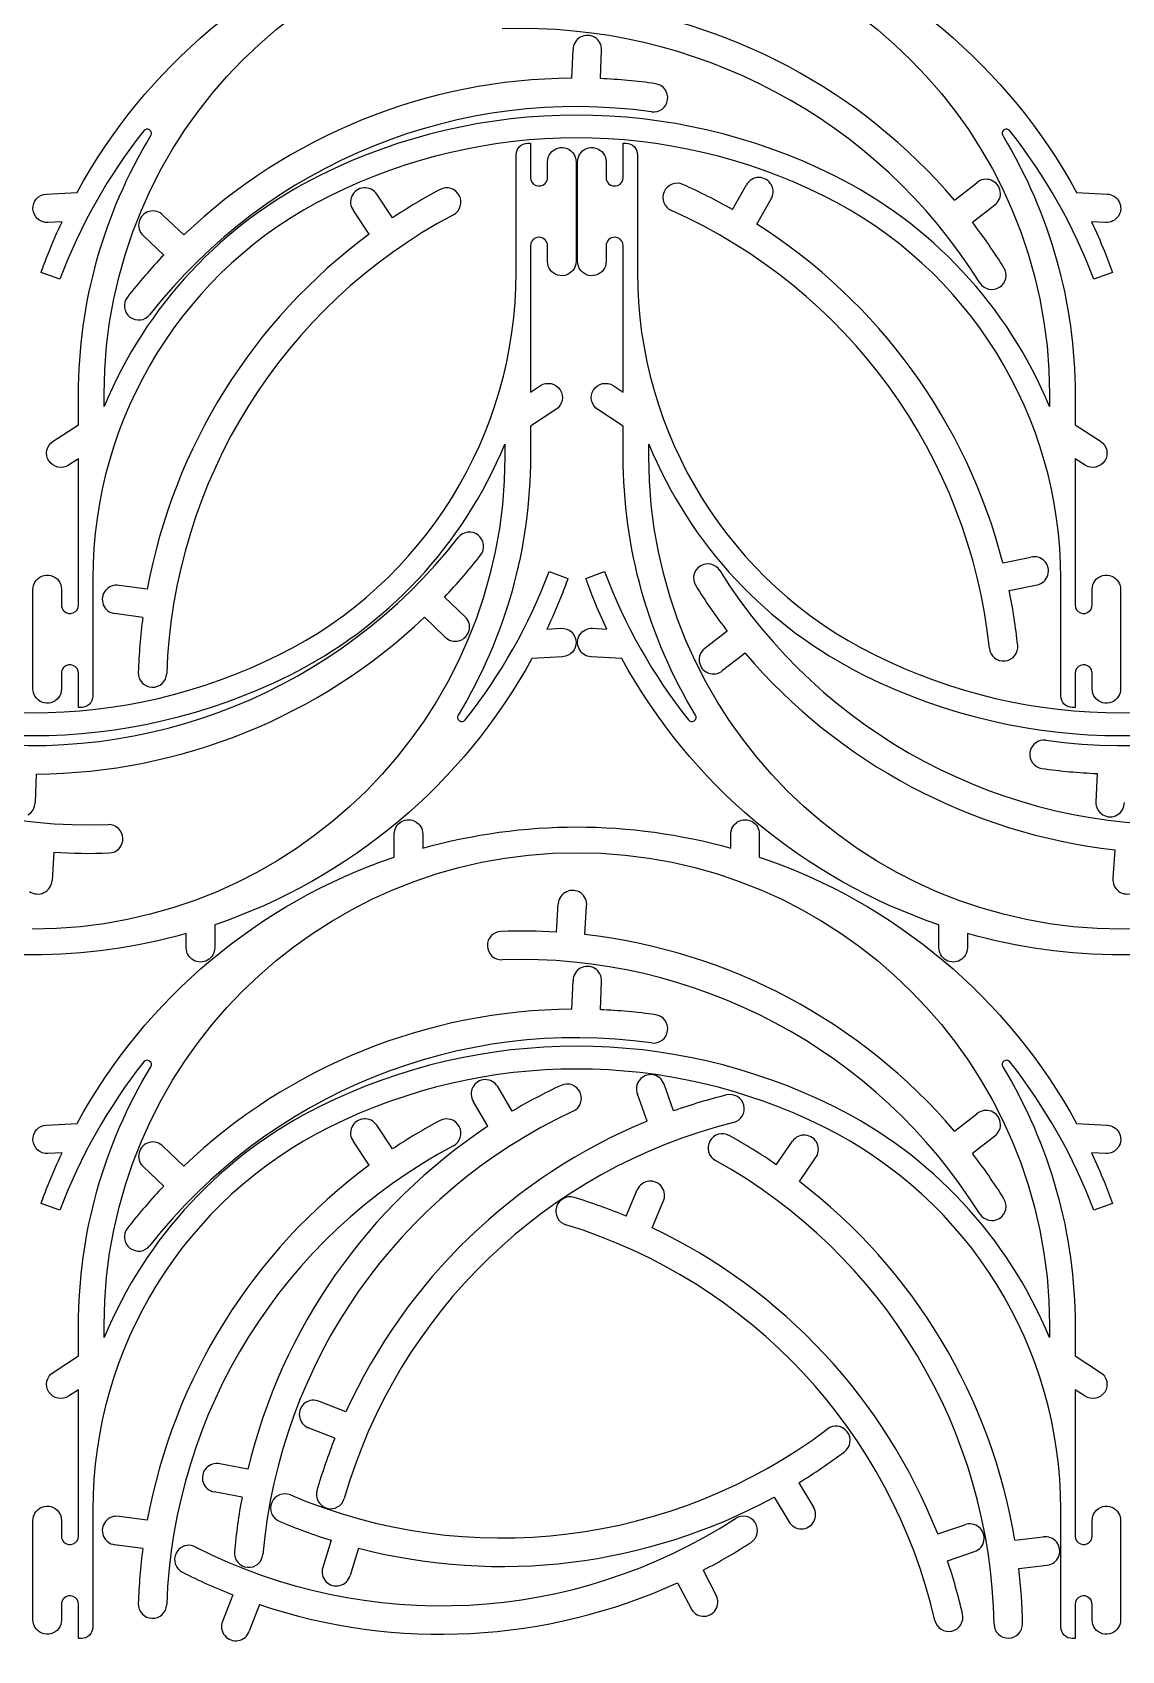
# Model space of a CAD drawing. Extents: x 3 to 3398, y -5 to 2267.
# Drawn here: x 1089 to 1632, y -5 to 800 of the extents above; entities that cross this region are included whole.
import ezdxf

# ---------------------------------------------------------------- set-up
doc = ezdxf.new("R2010")
doc.units = 0
doc.layers.add('Capa_1', color=7, linetype='CONTINUOUS')

msp = doc.modelspace()

# ---------------------------------------------------------------- linework, layer by layer
at = {"layer": 'Capa_1', "color": 7}
for points in [[(1357.899846, 777.524267), (1358.500259, 791.684768)], [(1372.075369, 777.278115), (1372.675782, 791.438616)], [(1335.855705, 745.1028), (1337.273031, 745.1028), (1337.273031, 735.181512)], [(1383.439096, 728.094898), (1383.439096, 735.181512), (1383.439096, 745.1028)], [(1330.186416, 680.882031), (1330.186416, 735.181512)], [(1390.52571, 739.43348), (1390.52571, 735.181512)], [(1548.316268, 716.843515), (1559.549779, 725.485766)], [(1096.323441, 719.847323), (1111.576234, 720.65344)], [(1268.577123, 707.983947), (1260.739534, 719.792947)], [(1437.799283, 712.15239), (1444.794028, 724.479344)], [(1449.951247, 704.849259), (1456.94599, 717.176215)], [(1164.72108, 699.474979), (1154.452468, 709.24411)], [(1256.9642, 699.850925), (1249.12661, 711.659925)], [(1557.239555, 705.826211), (1568.473066, 714.468463)], [(1104.148213, 706.067799), (1097.071476, 705.693852)], [(1623.631631, 705.694221), (1616.55491, 706.068196)], [(1154.695056, 689.450768), (1144.426447, 699.219899)], [(1337.273031, 694.079178), (1337.273031, 621.273827)], [(1103.000527, 677.491396), (1093.666551, 680.854164)], [(1378.49315, 624.488315), (1378.493348, 624.488712)], [(1378.493348, 624.488712), (1383.439096, 621.273827)], [(1595.627033, 620.209244), (1595.627033, 614.128844)], [(1608.382938, 620.208479), (1608.382938, 605.01115), (1608.384441, 605.036662), (1621.053436, 596.801364)], [(1349.943321, 612.60548), (1337.274315, 604.370183), (1337.272815, 604.395695)], [(1383.439096, 589.197997), (1383.439096, 604.395326), (1383.437594, 604.369814), (1370.768598, 612.605112)], [(1099.649661, 596.800996), (1112.318668, 605.036293), (1112.320167, 605.010781)], [(1112.319952, 515.327298), (1112.319952, 588.132649)], [(1396.195002, 589.197232), (1396.195002, 595.277632)], [(1613.328686, 584.917764), (1608.382938, 588.132649)], [(1613.328885, 584.918161), (1613.328686, 584.917764)], [(1346.592455, 531.91508), (1355.926431, 528.552312)], [(1364.785483, 528.551943), (1374.119461, 531.914712)], [(1572.416311, 536.290559), (1586.301438, 539.133716)], [(1119.406566, 528.524444), (1119.406566, 474.224964)], [(1146.555515, 523.160095), (1132.505883, 525.027749)], [(1575.60684, 522.47656), (1589.491967, 525.319717)], [(1294.488857, 519.251215), (1304.757466, 509.482084)], [(1144.336375, 509.157189), (1130.286745, 511.024845)], [(1284.462834, 509.227004), (1294.731445, 499.457874)], [(1345.44477, 503.338677), (1352.521507, 503.712624)], [(1368.190403, 503.712255), (1375.267124, 503.33828)], [(1435.239436, 502.319171), (1424.005925, 493.67692)], [(1444.162723, 491.301867), (1432.929212, 482.659616)], [(1608.382938, 481.311578), (1608.382938, 474.224964), (1608.382938, 464.303676), (1606.965616, 464.303676)], [(1113.737278, 464.303676), (1112.319952, 464.303676), (1112.319952, 474.224964)], [(1601.296324, 469.972996), (1601.296324, 474.224964)], [(1091.284067, 431.177716), (1090.683654, 417.017215)], [(1619.337597, 431.423868), (1618.737184, 417.263367)], [(1269.495544, 389.875377), (1269.495544, 401.347925)], [(1451.207789, 401.347925), (1451.207789, 389.875377)], [(1100.019407, 392.250521), (1099.136353, 378.104834)], [(1628.124864, 393.487462), (1627.241812, 379.341773)], [(1350.230532, 352.485768), (1351.113586, 366.631455)], [(1364.354127, 351.248827), (1365.237178, 365.394516)], [(1180.097439, 356.122006), (1180.097439, 344.649458)], [(1540.614246, 344.649458), (1540.614246, 356.122006)], [(1357.899846, 314.115174), (1358.500259, 328.275676)], [(1372.075369, 313.869022), (1372.675782, 328.029523)], [(1328.163896, 263.374648), (1320.955126, 275.577677)], [(1408.525722, 263.489969), (1403.777844, 276.844292)], [(1316.141212, 255.860588), (1308.932442, 268.063616)], [(1395.290178, 258.407999), (1390.542301, 271.762322)], [(1548.316268, 253.434422), (1559.549779, 262.076674)], [(1096.323441, 256.43823), (1111.576234, 257.244347)], [(1268.577123, 244.574854), (1260.739534, 256.383854)], [(1557.239555, 242.417118), (1568.473066, 251.05937)], [(1104.148213, 242.658706), (1097.071476, 242.284759)], [(1164.72108, 236.065886), (1154.452468, 245.835017)], [(1256.9642, 236.441832), (1249.12661, 248.250832)], [(1459.657047, 236.741826), (1467.69958, 248.412212)], [(1623.631631, 242.285128), (1616.55491, 242.659103)], [(1154.695056, 226.041675), (1144.426447, 235.810806)], [(1471.12623, 228.407332), (1479.168762, 240.077721)], [(1384.970748, 211.091778), (1390.411123, 224.179275)], [(1397.922141, 205.32399), (1403.362514, 218.411488)], [(1103.000527, 214.082303), (1093.666551, 217.445071)], [(1595.627033, 156.800151), (1595.627033, 150.719751)], [(1608.382938, 156.799386), (1608.382938, 141.602057), (1608.384441, 141.627569), (1621.053436, 133.392271)], [(1099.649661, 133.391903), (1112.318668, 141.6272), (1112.320167, 141.601689)], [(1112.319952, 51.918205), (1112.319952, 124.723556)], [(1613.328686, 121.508671), (1608.382938, 124.723556)], [(1613.328885, 121.509068), (1613.328686, 121.508671)], [(1245.415217, 113.676443), (1232.234764, 118.887579)], [(1239.87434, 100.626361), (1226.693889, 105.837499)], [(1196.63596, 85.190667), (1182.703337, 87.791111)], [(1193.686957, 71.323103), (1179.754336, 73.923549)], [(1470.797482, 78.35786), (1478.187717, 66.263867)], [(1119.406566, 65.115352), (1119.406566, 10.815871)], [(1458.518605, 71.270184), (1465.908843, 59.176191)], [(1146.555515, 59.751002), (1132.505883, 61.618656)], [(1540.015975, 52.945942), (1553.451126, 57.460031)], [(1238.092734, 49.786135), (1233.847725, 36.263554)], [(1578.433795, 49.816141), (1592.513888, 51.438261)], [(1144.336375, 45.748096), (1130.286745, 47.615752)], [(1251.721515, 45.879427), (1247.476506, 32.356847)], [(1544.866179, 39.623721), (1558.30133, 44.13781)], [(1423.259472, 34.90574), (1429.78807, 22.32569)], [(1580.408165, 35.776629), (1594.488258, 37.398749)], [(1410.516095, 28.691861), (1417.044696, 16.111811)], [(1189.128518, 22.636276), (1183.950562, 9.442753)], [(1202.451582, 17.78839), (1197.273626, 4.594866)], [(1608.382938, 17.902485), (1608.382938, 10.815871), (1608.382938, 0.894583), (1606.965616, 0.894583)], [(1113.737278, 0.894583), (1112.319952, 0.894583), (1112.319952, 10.815871)], [(1601.296324, 6.563903), (1601.296324, 10.815871)]]:
    msp.add_lwpolyline(points, dxfattribs=at)
for points in [[(1488.225455, 729.128662)], [(1503.59658, 480.277814)], [(1488.225455, 265.719569)]]:
    msp.add_lwpolyline(points, close=True, dxfattribs=at)
for points in [[(1125.07586, 620.209244), (1125.100561, 750.130895), (1230.429794, 855.440105), (1360.351447, 855.440105)], [(1360.351447, 855.440105), (1490.273099, 855.440105), (1595.602332, 750.130895), (1595.627033, 620.209244)], [(1111.576234, 720.65344), (1145.696517, 783.123167), (1202.070428, 830.469688), (1269.495544, 853.28447)], [(1451.207789, 853.28447), (1518.632755, 830.469727), (1575.006565, 783.123351), (1609.126863, 720.653808)], [(1548.316268, 716.843515), (1501.63586, 771.618978), (1435.868397, 806.588158), (1364.354127, 814.65792)], [(1560.94133, 675.683648), (1509.958578, 757.273103), (1419.321118, 805.465896), (1323.171201, 802.108268)], [(1362.101131, 797.911827), (1359.858989, 796.644161), (1358.48054, 794.260383), (1358.500259, 791.684768)], [(1369.293276, 797.786938), (1367.096497, 799.131684), (1364.343274, 799.179492), (1362.101131, 797.911827)], [(1372.675782, 791.438616), (1372.784911, 794.011994), (1371.490055, 796.442193), (1369.293276, 797.786938)], [(1397.545367, 760.738574), (1302.273137, 774.128211), (1207.09468, 735.673618), (1147.862796, 659.860267)], [(1357.899846, 777.524267), (1285.933819, 776.973989), (1216.871363, 749.070946), (1164.72108, 699.474979)], [(1399.517875, 774.77393), (1390.416379, 776.053057), (1381.258059, 776.888773), (1372.075369, 777.278115)], [(1405.547911, 766.770193), (1406.092528, 770.645407), (1403.392981, 774.228546), (1399.517875, 774.77393)], [(1488.225455, 729.128662), (1407.661421, 769.099614), (1313.041469, 769.099614), (1232.477435, 729.128662)], [(1397.545367, 760.738574), (1401.420689, 760.194723), (1405.003294, 762.894978), (1405.547911, 766.770193)], [(1483.186079, 718.971503), (1405.796983, 757.367243), (1314.905898, 757.367243), (1237.516803, 718.971503)], [(1144.836484, 751.325893), (1127.155386, 729.026946), (1113.042111, 704.119029), (1103.000527, 677.491396)], [(1147.716848, 751.750214), (1146.795303, 752.391518), (1145.533946, 752.205701), (1144.836484, 751.325893)], [(1148.319762, 748.901874), (1148.902418, 749.861576), (1148.638392, 751.108909), (1147.716848, 751.750214)], [(1572.986272, 751.750606), (1572.064722, 751.109309), (1571.800686, 749.861978), (1572.383335, 748.902271)], [(1575.866633, 751.326262), (1575.169178, 752.206076), (1573.907822, 752.391903), (1572.986272, 751.750606)], [(1617.702573, 677.491764), (1607.660994, 704.119397), (1593.547725, 729.027313), (1575.866633, 751.326262)], [(1112.320167, 620.208111), (1112.320175, 665.591673), (1124.772013, 710.105338), (1148.319762, 748.901874)], [(1330.186416, 739.43348), (1330.186409, 740.937074), (1330.783704, 742.379088), (1331.846902, 743.442292)], [(1331.846902, 743.442292), (1332.910101, 744.505497), (1334.352111, 745.102799), (1335.855705, 745.1028)], [(1345.776968, 735.890173), (1345.776988, 739.08077), (1347.90918, 741.877942), (1350.985719, 742.723409)], [(1350.985719, 742.723409), (1354.062259, 743.568877), (1357.324449, 742.254142), (1358.954954, 739.511632)], [(1361.757175, 739.511632), (1363.38768, 742.25414), (1366.64987, 743.568873), (1369.726407, 742.723406)], [(1369.726407, 742.723406), (1372.802945, 741.877939), (1374.935137, 739.080769), (1374.935159, 735.890173)], [(1383.439096, 745.1028), (1383.439096, 745.1028), (1384.856419, 745.1028), (1384.856419, 745.1028)], [(1384.856419, 745.1028), (1386.360013, 745.1028), (1387.802024, 744.505498), (1388.865223, 743.442293)], [(1388.865223, 743.442293), (1389.928423, 742.379089), (1390.525718, 740.937075), (1390.52571, 739.43348)], [(1572.383335, 748.902271), (1595.931092, 710.105727), (1608.382933, 665.592052), (1608.382938, 620.208479)], [(1330.186416, 735.181512), (1330.186416, 735.181512), (1330.186416, 739.43348), (1330.186416, 739.43348)], [(1337.273031, 735.181512), (1337.273031, 735.181512), (1337.273031, 728.094898), (1337.273031, 728.094898)], [(1345.776968, 728.094898), (1345.776968, 728.094898), (1345.776968, 735.890173), (1345.776968, 735.890173)], [(1358.954954, 739.511632), (1359.606365, 738.415957), (1359.950188, 737.164865), (1359.950196, 735.890173)], [(1359.950196, 735.890173), (1359.950196, 735.890173), (1359.950196, 686.283902), (1359.950196, 686.283902)], [(1360.761931, 735.890173), (1360.761939, 737.164866), (1361.105763, 738.415957), (1361.757175, 739.511632)], [(1360.761931, 686.283902), (1360.761931, 686.283902), (1360.761931, 735.890173), (1360.761931, 735.890173)], [(1374.935159, 735.890173), (1374.935159, 735.890173), (1374.935159, 728.094898), (1374.935159, 728.094898)], [(1390.52571, 735.181512), (1390.52571, 735.181512), (1390.52571, 680.882032), (1390.52571, 680.882031)], [(1232.477435, 729.128662), (1183.944426, 705.049541), (1145.786485, 664.192075), (1125.07586, 614.128844)], [(1337.273031, 728.094898), (1337.273032, 726.375138), (1338.30899, 724.824718), (1339.897841, 724.166595)], [(1339.897841, 724.166595), (1341.486691, 723.508471), (1343.315537, 723.87225), (1344.531592, 725.088302)], [(1344.531592, 725.088302), (1345.328991, 725.8857), (1345.776967, 726.967205), (1345.776968, 728.094898)], [(1374.935159, 728.094898), (1374.935159, 726.967206), (1375.383133, 725.885701), (1376.180532, 725.088302)], [(1376.180532, 725.088302), (1377.396587, 723.872248), (1379.225434, 723.508468), (1380.814286, 724.166591)], [(1380.814286, 724.166591), (1382.403137, 724.824715), (1383.439096, 726.375137), (1383.439096, 728.094898)], [(1413.199697, 724.571039), (1409.624411, 726.162022), (1405.436292, 724.553889), (1403.844602, 720.978918)], [(1451.02667, 728.070663), (1448.451064, 728.094357), (1446.065142, 726.719562), (1444.794028, 724.479344)], [(1457.192187, 724.365289), (1455.962502, 726.628513), (1453.602276, 728.046969), (1451.02667, 728.070663)], [(1595.627033, 614.128844), (1574.916407, 664.192075), (1536.758465, 705.049542), (1488.225455, 729.128662)], [(1566.634579, 726.730014), (1564.222269, 727.632756), (1561.510139, 727.156445), (1559.549779, 725.485766)], [(1571.16193, 721.140235), (1570.780002, 723.687452), (1569.046888, 725.827273), (1566.634579, 726.730014)], [(1089.625909, 712.396844), (1089.419452, 716.303193), (1092.417245, 719.638003), (1096.323441, 719.847323)], [(1237.516803, 718.971503), (1165.168494, 683.07669), (1119.406557, 609.287774), (1119.406566, 528.524444)], [(1248.379604, 718.814261), (1247.310788, 716.4708), (1247.596749, 713.732051), (1249.12661, 711.659925)], [(1254.271579, 722.94066), (1251.703925, 722.737348), (1249.44842, 721.157722), (1248.379604, 718.814261)], [(1260.739534, 719.792947), (1259.315228, 721.938998), (1256.839232, 723.143973), (1254.271579, 722.94066)], [(1292.2505, 722.088319), (1284.135384, 717.77343), (1276.234925, 713.066412), (1268.577123, 707.983947)], [(1301.83338, 719.157526), (1299.996191, 722.612758), (1295.706096, 723.924825), (1292.2505, 722.088319)], [(1298.904483, 709.574066), (1302.359352, 711.411939), (1303.67057, 715.702294), (1301.83338, 719.157526)], [(1403.844602, 720.978918), (1402.252912, 717.403947), (1403.860217, 713.215509), (1407.434873, 711.623113)], [(1437.799283, 712.15239), (1429.805599, 716.688296), (1421.596039, 720.832741), (1413.199697, 724.571039)], [(1456.94599, 717.176215), (1458.327626, 719.350011), (1458.421873, 722.102065), (1457.192187, 724.365289)], [(1601.296324, 528.524445), (1601.296332, 609.287776), (1555.534391, 683.076692), (1483.186079, 718.971503)], [(1568.473066, 714.468463), (1570.514534, 716.039), (1571.543857, 718.593019), (1571.16193, 721.140235)], [(1609.126863, 720.653808), (1609.126863, 720.653808), (1624.379666, 719.84772), (1624.379666, 719.84772)], [(1624.379666, 719.84772), (1626.907945, 719.714096), (1629.172884, 718.241802), (1630.321302, 715.985437)], [(1097.071476, 705.693852), (1093.164977, 705.490259), (1089.832366, 708.490496), (1089.625909, 712.396844)], [(1147.536501, 711.222188), (1145.043016, 710.576552), (1143.095704, 708.629591), (1142.449618, 706.136224)], [(1154.452468, 709.24411), (1152.677491, 711.110594), (1150.029985, 711.867823), (1147.536501, 711.222188)], [(1298.904483, 709.574066), (1213.957399, 664.406898), (1159.559452, 577.351986), (1156.201821, 481.202069)], [(1565.720344, 493.761853), (1555.663813, 589.443336), (1495.325733, 672.491579), (1407.434873, 711.623113)], [(1629.947285, 708.908687), (1628.567424, 706.785945), (1626.15991, 705.560597), (1623.631631, 705.694221)], [(1630.321302, 715.985437), (1631.46972, 713.729071), (1631.327146, 711.031429), (1629.947285, 708.908687)], [(1097.192713, 690.129323), (1099.347663, 695.512033), (1101.667254, 700.827359), (1104.148213, 706.067799)], [(1142.449618, 706.136224), (1141.803533, 703.642856), (1142.560284, 700.995214), (1144.426447, 699.219899)], [(1572.416311, 536.290559), (1554.472221, 605.985763), (1510.690297, 666.246412), (1449.951247, 704.849259)], [(1572.96094, 683.194372), (1568.09048, 690.988729), (1562.84382, 698.541598), (1557.239555, 705.826211)], [(1616.55491, 706.068196), (1618.833519, 701.255133), (1620.976048, 696.378816), (1622.979946, 691.445052)], [(1256.9642, 699.850925), (1199.065906, 657.105172), (1159.594203, 593.937242), (1146.555515, 523.160095)], [(1339.89788, 698.007412), (1338.309037, 697.349311), (1337.273066, 695.798922), (1337.273031, 694.079178)], [(1344.531592, 697.085688), (1343.315548, 698.30173), (1341.486723, 698.665514), (1339.89788, 698.007412)], [(1345.776968, 694.079178), (1345.776944, 695.206841), (1345.328971, 696.288311), (1344.531592, 697.085688)], [(1345.776968, 686.283902), (1345.776968, 686.283902), (1345.776968, 694.079178), (1345.776968, 694.079178)], [(1376.180532, 697.085688), (1375.383154, 696.28831), (1374.935182, 695.206841), (1374.935159, 694.079178)], [(1374.935159, 694.079178), (1374.935159, 694.079178), (1374.935159, 686.283902), (1374.935159, 686.283902)], [(1380.814246, 698.007415), (1379.225402, 698.665517), (1377.396576, 698.301732), (1376.180532, 697.085688)], [(1383.439096, 694.079178), (1383.439062, 695.798923), (1382.40309, 697.349313), (1380.814246, 698.007415)], [(1383.439096, 621.273827), (1383.439096, 621.273827), (1383.439096, 694.079178), (1383.439096, 694.079178)], [(1093.666551, 680.854164), (1094.787731, 683.966221), (1095.963298, 687.058414), (1097.192713, 690.129323)], [(1154.695056, 689.450768), (1148.360039, 682.791865), (1142.352629, 675.828796), (1136.694115, 668.586238)], [(1350.985692, 679.450617), (1347.909146, 680.2961), (1345.776962, 683.093295), (1345.776968, 686.283902)], [(1359.950196, 686.283902), (1359.950198, 685.009191), (1359.606375, 683.758079), (1358.954954, 682.662387)], [(1361.757175, 682.662387), (1361.105753, 683.758078), (1360.761929, 685.009191), (1360.761931, 686.283902)], [(1374.935159, 686.283902), (1374.935163, 683.093296), (1372.802979, 680.296103), (1369.726435, 679.45062)], [(1622.979946, 691.445052), (1624.402637, 687.942284), (1625.755109, 684.411405), (1627.036551, 680.854533)], [(1212.076179, 490.434973), (1284.424488, 526.329786), (1330.186426, 600.118702), (1330.186416, 680.882031)], [(1358.954954, 682.662387), (1357.324444, 679.919868), (1354.062238, 678.605134), (1350.985692, 679.450617)], [(1369.726435, 679.45062), (1366.64989, 678.605138), (1363.387686, 679.91987), (1361.757175, 682.662387)], [(1390.52571, 680.882031), (1390.525703, 600.1187), (1436.287644, 526.329784), (1508.635956, 490.434973)], [(1570.705754, 673.430394), (1574.024414, 675.504133), (1575.034023, 679.875303), (1572.96094, 683.194372)], [(1627.036551, 680.854533), (1627.036551, 680.854533), (1617.702573, 677.491764), (1617.702573, 677.491764)], [(1136.694115, 668.586238), (1134.285452, 665.502047), (1134.832618, 661.04929), (1137.916333, 658.640016)], [(1560.94133, 675.683648), (1563.015725, 672.365399), (1567.387095, 671.356655), (1570.705754, 673.430394)], [(1137.916333, 658.640016), (1141.000048, 656.230743), (1145.452913, 656.777029), (1147.862796, 659.860267)], [(1112.320167, 605.010781), (1112.320167, 605.010781), (1112.320167, 620.208111), (1112.320167, 620.208111)], [(1125.07586, 614.128844), (1125.07586, 614.128844), (1125.07586, 620.209244), (1125.07586, 620.209244)], [(1337.273031, 621.273827), (1337.273031, 621.273827), (1342.218764, 624.488712), (1342.218764, 624.488712)], [(1342.218764, 624.488712), (1345.499951, 626.614767), (1349.88308, 625.681775), (1352.013947, 622.403712)], [(1352.013947, 622.403712), (1354.144814, 619.125648), (1353.218255, 614.741155), (1349.943321, 612.60548)], [(1370.768598, 612.605112), (1367.497988, 614.742497), (1366.574332, 619.123775), (1368.703739, 622.399585)], [(1368.703739, 622.399585), (1370.833145, 625.675396), (1375.212158, 626.60973), (1378.49315, 624.488315)], [(1337.272815, 604.395695), (1337.272815, 604.395695), (1337.272815, 589.198365), (1337.272815, 589.198365)], [(1097.579035, 587.002764), (1095.448168, 590.280827), (1096.374728, 594.665321), (1099.649661, 596.800996)], [(1621.053436, 596.801364), (1624.324046, 594.663979), (1625.247702, 590.282701), (1623.118296, 587.006891)], [(1324.517122, 589.197232), (1324.492422, 459.275581), (1219.163189, 353.966371), (1089.241536, 353.966371)], [(1112.319952, 588.132649), (1112.319952, 588.132649), (1107.374218, 584.917764), (1107.374218, 584.917764)], [(1217.115547, 480.277814), (1265.648556, 504.356934), (1303.806498, 545.214401), (1324.517122, 595.277632)], [(1337.272815, 589.198365), (1337.272807, 543.814803), (1324.82097, 499.301138), (1301.27322, 460.504602)], [(1324.517122, 595.277632), (1324.517122, 595.277632), (1324.517122, 589.197232), (1324.517122, 589.197232)], [(1419.438699, 460.504205), (1395.890942, 499.300749), (1383.439101, 543.814424), (1383.439096, 589.197997)], [(1396.195002, 595.277632), (1416.905627, 545.214401), (1455.06357, 504.356934), (1503.59658, 480.277814)], [(1631.470588, 353.966371), (1501.548935, 353.966371), (1396.219702, 459.275581), (1396.195002, 589.197232)], [(1608.382938, 588.132649), (1608.382938, 588.132649), (1608.382938, 515.327298), (1608.382938, 515.327298)], [(1866.746174, 589.197232), (1866.721474, 459.275581), (1761.392241, 353.966371), (1631.470588, 353.966371)], [(1107.374218, 584.917764), (1104.093032, 582.791709), (1099.709902, 583.724701), (1097.579035, 587.002764)], [(1623.118296, 587.006891), (1620.988889, 583.73108), (1616.609877, 582.796746), (1613.328885, 584.918161)], [(1051.638547, 447.96341), (1146.910776, 434.573773), (1242.089234, 473.028366), (1301.321117, 548.841717)], [(1311.26758, 550.061967), (1308.183866, 552.47124), (1303.731001, 551.924955), (1301.321117, 548.841717)], [(1312.489798, 540.115745), (1314.898462, 543.199937), (1314.351295, 547.652694), (1311.26758, 550.061967)], [(1593.867599, 447.96341), (1689.139828, 434.573773), (1784.318286, 473.028366), (1843.550169, 548.841717)], [(1294.488857, 519.251215), (1300.823874, 525.910118), (1306.831284, 532.873187), (1312.489798, 540.115745)], [(1593.214656, 537.146267), (1591.442222, 539.015132), (1588.795775, 539.775947), (1586.301438, 539.133716)], [(889.308609, 532.461734), (940.291361, 450.872279), (1030.928821, 402.679487), (1127.078738, 406.037114)], [(1304.756498, 458.080583), (1322.437597, 480.37953), (1336.550871, 505.287447), (1346.592455, 531.91508)], [(1374.119461, 531.914712), (1384.161041, 505.287079), (1398.274309, 480.379163), (1415.955402, 458.080214)], [(1421.773236, 534.714988), (1418.454577, 532.641249), (1417.444968, 528.270079), (1419.518051, 524.95101)], [(1431.537661, 532.461734), (1429.463265, 535.779983), (1425.091896, 536.788728), (1421.773236, 534.714988)], [(1431.537661, 532.461734), (1482.520413, 450.872279), (1573.157873, 402.679487), (1669.30779, 406.037114)], [(1594.833414, 530.137546), (1595.606766, 532.594395), (1594.98709, 535.277401), (1593.214656, 537.146267)], [(1089.642786, 523.122574), (1089.642784, 524.397285), (1089.986607, 525.648397), (1090.638029, 526.744089)], [(1090.638029, 526.744089), (1092.268539, 529.486608), (1095.530744, 530.801341), (1098.60729, 529.955859)], [(1098.60729, 529.955859), (1101.683836, 529.110376), (1103.81602, 526.313181), (1103.816015, 523.122574)], [(1132.505883, 525.027749), (1129.972804, 525.494461), (1127.385839, 524.550907), (1125.748063, 522.562944)], [(1355.926431, 528.552312), (1354.805252, 525.440255), (1353.629684, 522.348062), (1352.400269, 519.277153)], [(1368.842088, 517.961424), (1367.419397, 521.464191), (1366.066925, 524.995071), (1364.785483, 528.551943)], [(1419.518051, 524.95101), (1424.388511, 517.156653), (1429.63517, 509.603784), (1435.239436, 502.319171)], [(1589.491967, 525.319717), (1592.015305, 525.836386), (1594.060062, 527.680697), (1594.833414, 530.137546)], [(1601.296324, 474.224964), (1601.296324, 474.224964), (1601.296324, 528.524444), (1601.296324, 528.524445)], [(1616.886875, 523.122574), (1616.886872, 526.31318), (1619.019055, 529.110373), (1622.0956, 529.955856)], [(1622.0956, 529.955856), (1625.172144, 530.801338), (1628.434349, 529.486606), (1630.06486, 526.744089)], [(1630.06486, 526.744089), (1630.716282, 525.648397), (1631.060105, 524.397285), (1631.060104, 523.122574)], [(1089.642786, 473.516303), (1089.642786, 473.516303), (1089.642786, 523.122574), (1089.642786, 523.122574)], [(1103.816015, 523.122574), (1103.816015, 523.122574), (1103.816015, 515.327298), (1103.816015, 515.327298)], [(1125.748063, 522.562944), (1124.110287, 520.574981), (1123.679273, 517.855255), (1124.622143, 515.458318)], [(1352.400269, 519.277153), (1350.24532, 513.894443), (1347.925729, 508.579117), (1345.44477, 503.338677)], [(1375.267124, 503.33828), (1372.988515, 508.151343), (1370.845986, 513.02766), (1368.842088, 517.961424)], [(1579.815982, 495.243397), (1578.855263, 504.383987), (1577.450556, 513.472445), (1575.60684, 522.47656)], [(1616.886875, 515.327298), (1616.886875, 515.327298), (1616.886875, 523.122574), (1616.886875, 523.122574)], [(1631.060104, 523.122574), (1631.060104, 523.122574), (1631.060104, 473.516303), (1631.060104, 473.516303)], [(1091.284067, 431.177716), (1163.250095, 431.727994), (1232.312551, 459.631038), (1284.462834, 509.227004)], [(1103.816015, 515.327298), (1103.816038, 514.199635), (1104.264012, 513.118165), (1105.061391, 512.320788)], [(1105.061391, 512.320788), (1106.277435, 511.104746), (1108.10626, 510.740962), (1109.695103, 511.399064)], [(1109.695103, 511.399064), (1111.283945, 512.057165), (1112.319916, 513.607554), (1112.319952, 515.327298)], [(1124.622143, 515.458318), (1125.565013, 513.061382), (1127.733483, 511.364201), (1130.286745, 511.024845)], [(1144.336375, 509.157189), (1143.125244, 500.046394), (1142.357936, 490.882086), (1142.037171, 481.696742)], [(1306.734295, 502.56576), (1307.380381, 505.059127), (1306.62363, 507.70677), (1304.757466, 509.482084)], [(1608.382938, 515.327298), (1608.382973, 513.607553), (1609.418944, 512.057163), (1611.007788, 511.399061)], [(1611.007788, 511.399061), (1612.596632, 510.740959), (1614.425459, 511.104744), (1615.641502, 512.320788)], [(1615.641502, 512.320788), (1616.43888, 513.118165), (1616.886853, 514.199635), (1616.886875, 515.327298)], [(1294.731445, 499.457874), (1296.506423, 497.59139), (1299.153929, 496.834161), (1301.647413, 497.479796)], [(1301.647413, 497.479796), (1304.140897, 498.125431), (1306.08821, 500.072392), (1306.734295, 502.56576)], [(1352.521507, 503.712624), (1356.428005, 503.916217), (1359.760617, 500.91598), (1359.967074, 497.009632)], [(1361.500732, 493.421039), (1360.352314, 495.677405), (1360.494889, 498.375047), (1361.87475, 500.497789)], [(1361.87475, 500.497789), (1363.254611, 502.620531), (1365.662124, 503.845879), (1368.190403, 503.712255)], [(1359.967074, 497.009632), (1360.173531, 493.103283), (1357.175738, 489.768473), (1353.269542, 489.559153)], [(1367.442369, 489.558756), (1364.914089, 489.692379), (1362.64915, 491.164674), (1361.500732, 493.421039)], [(1424.005925, 493.67692), (1421.964456, 492.106382), (1420.935133, 489.552363), (1421.317061, 487.005147)], [(1565.720344, 493.761853), (1566.130173, 489.870075), (1569.61693, 487.047139), (1573.508789, 487.456199)], [(1573.508789, 487.456199), (1577.400647, 487.865259), (1580.224273, 491.351457), (1579.815982, 495.243397)], [(966.406904, 490.434973), (1043.795999, 452.039233), (1134.687084, 452.039233), (1212.076179, 490.434973)], [(1105.061391, 484.318174), (1104.263991, 483.520775), (1103.816016, 482.439271), (1103.816015, 481.311578)], [(1109.695142, 485.239881), (1108.106292, 485.898005), (1106.277446, 485.534226), (1105.061391, 484.318174)], [(1112.319952, 481.311578), (1112.319951, 483.031338), (1111.283992, 484.581758), (1109.695142, 485.239881)], [(1338.016748, 488.753036), (1303.896466, 426.283309), (1247.522555, 378.936788), (1180.097439, 356.122006)], [(1353.269542, 489.559153), (1353.269542, 489.559153), (1338.016748, 488.753036), (1338.016748, 488.753036)], [(1382.695172, 488.752668), (1382.695172, 488.752668), (1367.442369, 489.558756), (1367.442369, 489.558756)], [(1540.614246, 356.122006), (1473.18928, 378.936749), (1416.815469, 426.283125), (1382.695172, 488.752668)], [(1421.317061, 487.005147), (1421.698988, 484.457931), (1423.432102, 482.318109), (1425.844412, 481.415368)], [(1444.162723, 491.301867), (1490.843131, 436.526404), (1556.610593, 401.557224), (1628.124864, 393.487462)], [(1508.635956, 490.434973), (1586.025051, 452.039233), (1676.916136, 452.039233), (1754.305231, 490.434973)], [(1611.007749, 485.239884), (1609.418897, 484.581761), (1608.382938, 483.031339), (1608.382938, 481.311578)], [(1615.641502, 484.318174), (1614.425448, 485.534228), (1612.596601, 485.898008), (1611.007749, 485.239884)], [(1616.886875, 481.311578), (1616.886875, 482.43927), (1616.438901, 483.520775), (1615.641502, 484.318174)], [(961.367528, 480.277814), (1041.931561, 440.306862), (1136.551513, 440.306862), (1217.115547, 480.277814)], [(1103.816015, 481.311578), (1103.816015, 481.311578), (1103.816015, 473.516303), (1103.816015, 473.516303)], [(1112.319952, 474.224964), (1112.319952, 474.224964), (1112.319952, 481.311578), (1112.319952, 481.311578)], [(1142.037171, 481.696742), (1141.901364, 477.785802), (1144.961295, 474.505062), (1148.872209, 474.368481)], [(1148.872209, 474.368481), (1152.783122, 474.2319), (1156.064466, 477.291183), (1156.201821, 481.202069)], [(1425.844412, 481.415368), (1428.256722, 480.512627), (1430.968852, 480.988937), (1432.929212, 482.659616)], [(1503.59658, 480.277814), (1584.160613, 440.306862), (1678.780565, 440.306862), (1759.344599, 480.277814)], [(1616.886875, 473.516303), (1616.886875, 473.516303), (1616.886875, 481.311578), (1616.886875, 481.311578)], [(1090.638029, 469.894844), (1089.986617, 470.990519), (1089.642794, 472.241611), (1089.642786, 473.516303)], [(1098.607263, 466.683066), (1095.530724, 465.837599), (1092.268533, 467.152334), (1090.638029, 469.894844)], [(1103.816015, 473.516303), (1103.815995, 470.325706), (1101.683802, 467.528534), (1098.607263, 466.683066)], [(1119.406566, 469.972996), (1119.406574, 468.469402), (1118.809279, 467.027388), (1117.74608, 465.964184)], [(1119.406566, 474.224964), (1119.406566, 474.224964), (1119.406566, 469.972996), (1119.406566, 469.972996)], [(1602.956811, 465.964183), (1601.893612, 467.027387), (1601.296317, 468.469401), (1601.296324, 469.972996)], [(1622.095627, 466.68307), (1619.019089, 467.528537), (1616.886897, 470.325707), (1616.886875, 473.516303)], [(1630.06486, 469.894844), (1628.434354, 467.152336), (1625.172165, 465.837603), (1622.095627, 466.68307)], [(1631.060104, 473.516303), (1631.060095, 472.24161), (1630.716272, 470.990519), (1630.06486, 469.894844)], [(1117.74608, 465.964184), (1116.682882, 464.900979), (1115.240872, 464.303677), (1113.737278, 464.303676)], [(1301.27322, 460.504602), (1300.690564, 459.5449), (1300.95459, 458.297567), (1301.876135, 457.656262)], [(1418.835762, 457.65587), (1419.757312, 458.297167), (1420.021348, 459.544498), (1419.438699, 460.504205)], [(1606.965616, 464.303676), (1605.462021, 464.303676), (1604.02001, 464.900978), (1602.956811, 465.964183)], [(1301.876135, 457.656262), (1302.797679, 457.014958), (1304.059036, 457.200775), (1304.756498, 458.080583)], [(1415.955402, 458.080214), (1416.652856, 457.2004), (1417.914212, 457.014573), (1418.835762, 457.65587)], [(1593.867599, 447.96341), (1589.992276, 448.50726), (1586.409671, 445.807005), (1585.865055, 441.931791)], [(1585.865055, 441.931791), (1585.320438, 438.056576), (1588.019984, 434.473437), (1591.895091, 433.928054)], [(1591.895091, 433.928054), (1600.996586, 432.648927), (1610.154907, 431.813211), (1619.337597, 431.423868)], [(1087.082782, 410.790157), (1089.324925, 412.057822), (1090.703373, 414.4416), (1090.683654, 417.017215)], [(1618.737184, 417.263367), (1618.628054, 414.68999), (1619.92291, 412.259791), (1622.11969, 410.915045)], [(1622.11969, 410.915045), (1624.316469, 409.5703), (1627.069691, 409.522491), (1629.311834, 410.790157)], [(1629.311834, 410.790157), (1631.553977, 412.057822), (1632.932425, 414.4416), (1632.912706, 417.017215)], [(1134.406967, 399.202043), (1134.270404, 403.112957), (1130.989678, 406.172904), (1127.078738, 406.037114)], [(1269.495544, 401.347925), (1269.495544, 403.879729), (1270.846245, 406.219212), (1273.038852, 407.485114)], [(1273.038852, 407.485114), (1275.231458, 408.751016), (1277.932861, 408.751016), (1280.125467, 407.485114)], [(1280.125467, 407.485114), (1282.318074, 406.219212), (1283.668775, 403.879729), (1283.668775, 401.347925)], [(1283.668775, 394.261311), (1333.81954, 408.353545), (1386.883796, 408.353545), (1437.03456, 394.261311)], [(1437.03456, 401.347925), (1437.03456, 403.879728), (1438.385261, 406.219211), (1440.577867, 407.485113)], [(1440.577867, 407.485113), (1442.770474, 408.751014), (1445.471876, 408.751014), (1447.664482, 407.485113)], [(1447.664482, 407.485113), (1449.857088, 406.219211), (1451.207789, 403.879728), (1451.207789, 401.347925)], [(1127.573346, 391.872462), (1131.484232, 392.009799), (1134.54353, 395.291129), (1134.406967, 399.202043)], [(1283.668775, 401.347925), (1283.668775, 401.347925), (1283.668775, 394.261311), (1283.668775, 394.261311)], [(1437.03456, 394.261311), (1437.03456, 394.261311), (1437.03456, 401.347925), (1437.03456, 401.347925)], [(1100.019407, 392.250521), (1109.192493, 391.677877), (1118.388002, 391.551708), (1127.573346, 391.872462)], [(1111.576234, 257.244347), (1145.696517, 319.714074), (1202.070428, 367.060595), (1269.495544, 389.875377)], [(1125.07586, 156.800151), (1125.100561, 286.721802), (1230.429794, 392.031012), (1360.351447, 392.031012)], [(1360.351447, 392.031012), (1490.273099, 392.031012), (1595.602332, 286.721802), (1595.627033, 156.800151)], [(1451.207789, 389.875377), (1518.632755, 367.060634), (1575.006565, 319.714258), (1609.126863, 257.244715)], [(1627.241812, 379.341773), (1626.952936, 376.782309), (1628.074648, 374.267464), (1630.172015, 372.772351)], [(1087.942963, 372.772351), (1090.040329, 371.277237), (1092.783496, 371.036992), (1095.108822, 372.144767)], [(1095.108822, 372.144767), (1097.434148, 373.252543), (1098.97593, 375.53412), (1099.136353, 378.104834)], [(1355.141117, 372.591522), (1352.815791, 371.483747), (1351.274009, 369.20217), (1351.113586, 366.631455)], [(1362.306976, 371.963939), (1360.20961, 373.459052), (1357.466443, 373.699297), (1355.141117, 372.591522)], [(1365.237178, 365.394516), (1365.526055, 367.95398), (1364.404342, 370.468825), (1362.306976, 371.963939)], [(1630.172015, 372.772351), (1632.269381, 371.277237), (1635.012548, 371.036992), (1637.337874, 372.144767)], [(1165.924208, 351.736072), (1115.773443, 337.643838), (1062.709187, 337.643838), (1012.558422, 351.736072)], [(1165.924208, 344.649458), (1165.924208, 344.649458), (1165.924208, 351.736072), (1165.924208, 351.736072)], [(1322.676593, 352.863827), (1318.765706, 352.726491), (1315.706408, 349.44516), (1315.842971, 345.534246)], [(1350.230532, 352.485768), (1341.057446, 353.058412), (1331.861937, 353.184581), (1322.676593, 352.863827)], [(1548.316268, 253.434422), (1501.63586, 308.209885), (1435.868397, 343.179066), (1364.354127, 351.248827)], [(1708.15326, 351.736072), (1658.002495, 337.643838), (1604.938239, 337.643838), (1554.787474, 351.736072)], [(1554.787474, 351.736072), (1554.787474, 351.736072), (1554.787474, 344.649458), (1554.787474, 344.649458)], [(1169.467515, 338.512269), (1167.274909, 339.778171), (1165.924208, 342.117654), (1165.924208, 344.649458)], [(1176.554131, 338.512269), (1174.361524, 337.246367), (1171.660122, 337.246367), (1169.467515, 338.512269)], [(1180.097439, 344.649458), (1180.097439, 342.117654), (1178.746737, 339.778171), (1176.554131, 338.512269)], [(1315.842971, 345.534246), (1315.979534, 341.623333), (1319.26026, 338.563386), (1323.171201, 338.699175)], [(1560.94133, 212.274555), (1509.958578, 293.86401), (1419.321118, 342.056803), (1323.171201, 338.699175)], [(1544.157553, 338.51227), (1541.964947, 339.778172), (1540.614246, 342.117655), (1540.614246, 344.649458)], [(1551.244167, 338.51227), (1549.051561, 337.246369), (1546.350159, 337.246369), (1544.157553, 338.51227)], [(1554.787474, 344.649458), (1554.787474, 342.117655), (1553.436773, 339.778172), (1551.244167, 338.51227)], [(1362.101131, 334.502734), (1359.858989, 333.235068), (1358.48054, 330.85129), (1358.500259, 328.275676)], [(1369.293276, 334.377845), (1367.096497, 335.722591), (1364.343274, 335.7704), (1362.101131, 334.502734)], [(1372.675782, 328.029523), (1372.784911, 330.602901), (1371.490055, 333.0331), (1369.293276, 334.377845)], [(1397.545367, 297.329481), (1302.273137, 310.719118), (1207.09468, 272.264525), (1147.862796, 196.451174)], [(1357.899846, 314.115174), (1285.933819, 313.564896), (1216.871363, 285.661853), (1164.72108, 236.065886)], [(1399.517875, 311.364837), (1390.416379, 312.643964), (1381.258059, 313.47968), (1372.075369, 313.869022)], [(1405.547911, 303.3611), (1406.092528, 307.236314), (1403.392981, 310.819453), (1399.517875, 311.364837)], [(1488.225455, 265.719569), (1407.661421, 305.690521), (1313.041469, 305.690521), (1232.477435, 265.719569)], [(1397.545367, 297.329481), (1401.420689, 296.78563), (1405.003294, 299.485885), (1405.547911, 303.3611)], [(1483.186079, 255.56241), (1405.796983, 293.95815), (1314.905898, 293.95815), (1237.516803, 255.56241)], [(1144.836484, 287.9168), (1127.155386, 265.617853), (1113.042111, 240.709936), (1103.000527, 214.082303)], [(1112.320167, 156.799018), (1112.320175, 202.18258), (1124.772013, 246.696245), (1148.319762, 285.492781)], [(1147.716848, 288.341121), (1146.795303, 288.982425), (1145.533946, 288.796608), (1144.836484, 287.9168)], [(1148.319762, 285.492781), (1148.902418, 286.452483), (1148.638392, 287.699816), (1147.716848, 288.341121)], [(1572.986272, 288.341513), (1572.064722, 287.700216), (1571.800686, 286.452885), (1572.383335, 285.493178)], [(1572.383335, 285.493178), (1595.931092, 246.696634), (1608.382933, 202.182959), (1608.382938, 156.799386)], [(1575.866633, 287.917169), (1575.169178, 288.796983), (1573.907822, 288.98281), (1572.986272, 288.341513)], [(1617.702573, 214.082671), (1607.660994, 240.710304), (1593.547725, 265.61822), (1575.866633, 287.917169)], [(1308.560914, 275.247244), (1307.370907, 272.962936), (1307.513131, 270.212974), (1308.932442, 268.063616)], [(1314.660786, 279.059605), (1312.086011, 278.990961), (1309.75092, 277.531552), (1308.560914, 275.247244)], [(1320.955126, 275.577677), (1319.645095, 277.795333), (1317.235561, 279.128249), (1314.660786, 279.059605)], [(1352.54304, 276.220636), (1344.213208, 272.336402), (1336.077216, 268.049342), (1328.163896, 263.374648)], [(1361.95939, 272.792298), (1360.305563, 276.338951), (1356.090021, 277.873761), (1352.54304, 276.220636)], [(1391.548299, 278.884858), (1389.944289, 276.869583), (1389.559184, 274.143007), (1390.542301, 271.762322)], [(1398.263532, 281.463264), (1395.722965, 281.887171), (1393.152309, 280.900132), (1391.548299, 278.884858)], [(1403.777844, 276.844292), (1402.915032, 279.27117), (1400.8041, 281.039357), (1398.263532, 281.463264)], [(1358.532914, 263.37527), (1362.079241, 265.029798), (1363.613216, 269.245644), (1361.95939, 272.792298)], [(1434.908082, 271.44818), (1425.990146, 269.224717), (1417.185625, 266.568843), (1408.525722, 263.489969)], [(1443.497269, 266.286106), (1442.550561, 270.083163), (1438.705326, 272.394137), (1434.908082, 271.44818)], [(1438.336894, 257.695898), (1442.133763, 258.643357), (1444.443977, 262.489049), (1443.497269, 266.286106)], [(1232.477435, 265.719569), (1183.944426, 241.640449), (1145.786485, 200.782982), (1125.07586, 150.719751)], [(1358.532914, 263.37527), (1271.338238, 222.716094), (1212.458446, 138.627661), (1204.072984, 42.785268)], [(1395.290178, 258.407999), (1328.770481, 230.939074), (1275.18937, 179.196758), (1245.415217, 113.676443)], [(1254.271579, 259.531567), (1251.703925, 259.328255), (1249.44842, 257.748629), (1248.379604, 255.405168)], [(1260.739534, 256.383854), (1259.315228, 258.529905), (1256.839232, 259.73488), (1254.271579, 259.531567)], [(1292.2505, 258.679226), (1284.135384, 254.364337), (1276.234925, 249.657319), (1268.577123, 244.574854)], [(1301.83338, 255.748433), (1299.996191, 259.203665), (1295.706096, 260.515732), (1292.2505, 258.679226)], [(1595.627033, 150.719751), (1574.916407, 200.782982), (1536.758465, 241.640449), (1488.225455, 265.719569)], [(1566.634579, 263.320921), (1564.222269, 264.223663), (1561.510139, 263.747352), (1559.549779, 262.076674)], [(1571.16193, 257.731142), (1570.780002, 260.278359), (1569.046888, 262.41818), (1566.634579, 263.320921)], [(1089.625909, 248.987751), (1089.419452, 252.8941), (1092.417245, 256.22891), (1096.323441, 256.43823)], [(1237.516803, 255.56241), (1165.168494, 219.667597), (1119.406557, 145.878681), (1119.406566, 65.115352)], [(1316.141212, 255.860588), (1256.084988, 216.203787), (1213.361212, 155.188366), (1196.63596, 85.190667)], [(1438.336894, 257.695898), (1344.986093, 234.421274), (1271.143259, 163.112576), (1244.624271, 70.6311)], [(1248.379604, 255.405168), (1247.310788, 253.061707), (1247.596749, 250.322958), (1249.12661, 248.250832)], [(1298.904483, 246.164973), (1302.359352, 248.002846), (1303.67057, 252.293201), (1301.83338, 255.748433)], [(1436.233477, 251.257296), (1432.810466, 253.153843), (1428.498121, 251.916864), (1426.600897, 248.494228)], [(1459.657047, 236.741826), (1452.089129, 241.957193), (1444.272038, 246.801406), (1436.233477, 251.257296)], [(1474.22152, 251.446632), (1471.657781, 251.694724), (1469.161113, 250.533116), (1467.69958, 248.412212)], [(1480.040616, 247.217978), (1479.012871, 249.579767), (1476.785259, 251.198541), (1474.22152, 251.446632)], [(1601.296324, 65.115352), (1601.296332, 145.878683), (1555.534391, 219.667599), (1483.186079, 255.56241)], [(1568.473066, 251.05937), (1570.514534, 252.629907), (1571.543857, 255.183926), (1571.16193, 257.731142)], [(1609.126863, 257.244715), (1609.126863, 257.244715), (1624.379666, 256.438627), (1624.379666, 256.438627)], [(1624.379666, 256.438627), (1626.907945, 256.305004), (1629.172884, 254.832709), (1630.321302, 252.576344)], [(1630.321302, 252.576344), (1631.46972, 250.319978), (1631.327146, 247.622336), (1629.947285, 245.499594)], [(1097.071476, 242.284759), (1093.164977, 242.081166), (1089.832366, 245.081403), (1089.625909, 248.987751)], [(1097.192713, 226.72023), (1099.347663, 232.10294), (1101.667254, 237.418266), (1104.148213, 242.658706)], [(1142.449618, 242.727131), (1141.803533, 240.233763), (1142.560284, 237.586121), (1144.426447, 235.810806)], [(1147.536501, 247.813095), (1145.043016, 247.167459), (1143.095704, 245.220498), (1142.449618, 242.727131)], [(1154.452468, 245.835017), (1152.677491, 247.701501), (1150.029985, 248.45873), (1147.536501, 247.813095)], [(1298.904483, 246.164973), (1213.957399, 200.997805), (1159.559452, 113.942893), (1156.201821, 17.792976)], [(1426.600897, 248.494228), (1424.703673, 245.071592), (1425.9398, 240.759003), (1429.36206, 238.861102)], [(1479.168762, 240.077721), (1480.734606, 242.122822), (1481.068361, 244.856188), (1480.040616, 247.217978)], [(1572.96094, 219.785279), (1568.09048, 227.579636), (1562.84382, 235.132505), (1557.239555, 242.417118)], [(1616.55491, 242.659103), (1618.833519, 237.84604), (1620.976048, 232.969723), (1622.979946, 228.035959)], [(1629.947285, 245.499594), (1628.567424, 243.376852), (1626.15991, 242.151504), (1623.631631, 242.285128)], [(1256.9642, 236.441832), (1199.065906, 193.696079), (1159.594203, 130.528149), (1146.555515, 59.751002)], [(1568.056541, 8.032897), (1566.377805, 104.226775), (1513.507768, 192.217988), (1429.36206, 238.861102)], [(1093.666551, 217.445071), (1094.787731, 220.557128), (1095.963298, 223.649321), (1097.192713, 226.72023)], [(1154.695056, 226.041675), (1148.360039, 219.382772), (1142.352629, 212.419703), (1136.694115, 205.177145)], [(1396.159652, 228.503373), (1393.600355, 228.213012), (1391.399757, 226.557701), (1390.411123, 224.179275)], [(1402.730773, 225.576982), (1401.234443, 227.673481), (1398.718948, 228.793734), (1396.159652, 228.503373)], [(1403.362514, 218.411488), (1404.46894, 220.737457), (1404.227103, 223.480484), (1402.730773, 225.576982)], [(1578.433795, 49.816141), (1566.632573, 120.810106), (1528.269537, 184.657425), (1471.12623, 228.407332)], [(1622.979946, 228.035959), (1624.402637, 224.533192), (1625.755109, 221.002312), (1627.036551, 217.44544)], [(1359.041104, 220.420016), (1355.298579, 221.563435), (1351.337652, 219.456899), (1350.193493, 215.714601)], [(1384.970748, 211.091778), (1376.483872, 214.619718), (1367.830435, 217.732808), (1359.041104, 220.420016)], [(1570.705754, 210.021301), (1574.024414, 212.09504), (1575.034023, 216.46621), (1572.96094, 219.785279)], [(1350.193493, 215.714601), (1349.049334, 211.972303), (1351.155086, 208.010959), (1354.897158, 206.86606)], [(1560.94133, 212.274555), (1563.015725, 208.956306), (1567.387095, 207.947562), (1570.705754, 210.021301)], [(1627.036551, 217.44544), (1627.036551, 217.44544), (1617.702573, 214.082671), (1617.702573, 214.082671)], [(1136.694115, 205.177145), (1134.285452, 202.092954), (1134.832618, 197.640197), (1137.916333, 195.230924)], [(1538.552714, 9.91821), (1516.910831, 103.660991), (1446.901729, 178.737087), (1354.897158, 206.86606)], [(1540.015975, 52.945942), (1513.712163, 119.934906), (1462.912847, 174.410884), (1397.922141, 205.32399)], [(1137.916333, 195.230924), (1141.000048, 192.82165), (1145.452913, 193.367936), (1147.862796, 196.451174)], [(1112.320167, 141.601689), (1112.320167, 141.601689), (1112.320167, 156.799018), (1112.320167, 156.799018)], [(1125.07586, 150.719751), (1125.07586, 150.719751), (1125.07586, 156.800151), (1125.07586, 156.800151)], [(1097.579035, 123.593671), (1095.448168, 126.871735), (1096.374728, 131.256228), (1099.649661, 133.391903)], [(1621.053436, 133.392271), (1624.324046, 131.254886), (1625.247702, 126.873608), (1623.118296, 123.597798)], [(1107.374218, 121.508671), (1104.093032, 119.382616), (1099.709902, 120.315608), (1097.579035, 123.593671)], [(1112.319952, 124.723556), (1112.319952, 124.723556), (1107.374218, 121.508671), (1107.374218, 121.508671)], [(1608.382938, 124.723556), (1608.382938, 124.723556), (1608.382938, 51.918205), (1608.382938, 51.918205)], [(1623.118296, 123.597798), (1620.988889, 120.321987), (1616.609877, 119.387654), (1613.328885, 121.509068)], [(1225.081387, 118.130879), (1223.011323, 116.598188), (1221.935141, 114.063525), (1222.270124, 111.509686)], [(1232.234764, 118.887579), (1229.88984, 119.953243), (1227.151451, 119.66357), (1225.081387, 118.130879)], [(1217.771432, 72.354297), (1306.331715, 34.762324), (1408.21987, 47.272255), (1485.055617, 105.171721)], [(1222.270124, 111.509686), (1222.605107, 108.955847), (1224.298571, 106.784473), (1226.693889, 105.837499)], [(1494.978982, 103.776024), (1492.623919, 106.901335), (1488.181395, 107.526166), (1485.055617, 105.171721)], [(1239.87434, 100.626361), (1236.495054, 92.079206), (1233.533461, 83.372756), (1231.000058, 74.537865)], [(1493.585247, 93.852383), (1496.710093, 96.208064), (1497.334045, 100.650712), (1494.978982, 103.776024)], [(1470.797482, 78.35786), (1478.640106, 83.150216), (1486.245012, 88.321166), (1493.585247, 93.852383)], [(1175.825773, 85.683385), (1174.086192, 83.783867), (1173.51342, 81.090428), (1174.329544, 78.647427)], [(1182.703337, 87.791111), (1180.198157, 88.389763), (1177.565353, 87.582903), (1175.825773, 85.683385)], [(1174.329544, 78.647427), (1175.145668, 76.204427), (1177.222336, 74.396076), (1179.754336, 73.923549)], [(1217.771432, 72.354297), (1214.168923, 73.882635), (1210.009509, 72.20165), (1208.480457, 68.599443)], [(1231.000058, 74.537865), (1229.922129, 70.775956), (1232.097472, 66.852396), (1235.859168, 65.773723)], [(1090.638029, 63.334996), (1092.268539, 66.077515), (1095.530744, 67.392249), (1098.60729, 66.546766)], [(1098.60729, 66.546766), (1101.683836, 65.701283), (1103.81602, 62.904088), (1103.816015, 59.713481)], [(1193.686957, 71.323103), (1192.000632, 62.288185), (1190.754721, 53.176598), (1189.95364, 44.020633)], [(1208.480457, 68.599443), (1206.951406, 64.997236), (1208.631568, 60.837489), (1212.233473, 59.307726)], [(1235.859168, 65.773723), (1239.620865, 64.695051), (1243.544855, 66.869617), (1244.624271, 70.6311)], [(1251.721515, 45.879427), (1321.377719, 27.784533), (1395.3088, 36.861867), (1458.518605, 71.270184)], [(1478.307086, 59.071569), (1479.576495, 61.312753), (1479.5308, 64.066041), (1478.187717, 66.263867)], [(1601.296324, 10.815871), (1601.296324, 10.815871), (1601.296324, 65.115351), (1601.296324, 65.115352)], [(1616.886875, 59.713481), (1616.886872, 62.904087), (1619.019055, 65.70128), (1622.0956, 66.546763)], [(1622.0956, 66.546763), (1625.172144, 67.392245), (1628.434349, 66.077513), (1630.06486, 63.334996)], [(1089.642786, 59.713481), (1089.642784, 60.988192), (1089.986607, 62.239304), (1090.638029, 63.334996)], [(1089.642786, 10.10721), (1089.642786, 10.10721), (1089.642786, 59.713481), (1089.642786, 59.713481)], [(1103.816015, 59.713481), (1103.816015, 59.713481), (1103.816015, 51.918205), (1103.816015, 51.918205)], [(1125.748063, 59.153851), (1124.110287, 57.165888), (1123.679273, 54.446162), (1124.622143, 52.049225)], [(1132.505883, 61.618656), (1129.972804, 62.085368), (1127.385839, 61.141814), (1125.748063, 59.153851)], [(1170.430993, 46.567006), (1256.153265, 2.888952), (1358.665874, 8.261051), (1439.353315, 60.659686)], [(1212.233473, 59.307726), (1220.693767, 55.716514), (1229.323716, 52.538896), (1238.092734, 49.786135)], [(1449.155149, 58.57517), (1447.023833, 61.857149), (1442.635716, 62.790352), (1439.353315, 60.659686)], [(1447.072571, 48.772925), (1450.354129, 50.904889), (1451.286464, 55.29319), (1449.155149, 58.57517)], [(1465.908843, 59.176191), (1467.14025, 56.913904), (1469.501554, 55.497243), (1472.077178, 55.475509)], [(1472.077178, 55.475509), (1474.652801, 55.453774), (1477.037676, 56.830384), (1478.307086, 59.071569)], [(1560.55502, 56.32988), (1558.568045, 57.968817), (1555.848606, 58.401449), (1553.451126, 57.460031)], [(1616.886875, 51.918205), (1616.886875, 51.918205), (1616.886875, 59.713481), (1616.886875, 59.713481)], [(1630.06486, 63.334996), (1630.716282, 62.239305), (1631.060105, 60.988192), (1631.060104, 59.713481)], [(1631.060104, 59.713481), (1631.060104, 59.713481), (1631.060104, 10.10721), (1631.060104, 10.10721)], [(1103.816015, 51.918205), (1103.816038, 50.790542), (1104.264012, 49.709072), (1105.061391, 48.911695)], [(1105.061391, 48.911695), (1106.277435, 47.695653), (1108.10626, 47.331869), (1109.695103, 47.989971)], [(1109.695103, 47.989971), (1111.283945, 48.648072), (1112.319916, 50.198461), (1112.319952, 51.918205)], [(1124.622143, 52.049225), (1125.565013, 49.652289), (1127.733483, 47.955108), (1130.286745, 47.615752)], [(1170.430993, 46.567006), (1166.943871, 48.34292), (1162.677329, 46.956176), (1160.900726, 43.469405)], [(1423.259472, 34.90574), (1431.41729, 39.139348), (1439.364377, 43.76721), (1447.072571, 48.772925)], [(1558.30133, 44.13781), (1560.742896, 44.958137), (1562.547655, 47.037888), (1563.015837, 49.57067)], [(1563.015837, 49.57067), (1563.484018, 52.103452), (1562.541994, 54.690943), (1560.55502, 56.32988)], [(1599.227573, 48.855825), (1597.624773, 50.872062), (1595.054709, 51.860644), (1592.513888, 51.438261)], [(1600.229296, 41.732687), (1601.213842, 44.112782), (1600.830373, 46.839588), (1599.227573, 48.855825)], [(1608.382938, 51.918205), (1608.382973, 50.19846), (1609.418944, 48.64807), (1611.007788, 47.989968)], [(1611.007788, 47.989968), (1612.596632, 47.331866), (1614.425459, 47.695651), (1615.641502, 48.911695)], [(1615.641502, 48.911695), (1616.43888, 49.709073), (1616.886853, 50.790542), (1616.886875, 51.918205)], [(1144.336375, 45.748096), (1143.125244, 36.637301), (1142.357936, 27.472993), (1142.037171, 18.287649)], [(1160.900726, 43.469405), (1159.124122, 39.982633), (1160.510022, 35.715818), (1163.996442, 33.938524)], [(1189.95364, 44.020633), (1189.613322, 40.122162), (1192.497348, 36.685764), (1196.395752, 36.344675)], [(1196.395752, 36.344675), (1200.294156, 36.003586), (1203.731124, 38.886932), (1204.072984, 42.785268)], [(1594.488258, 37.398749), (1597.047025, 37.693519), (1599.24475, 39.352593), (1600.229296, 41.732687)], [(1163.996442, 33.938524), (1172.185617, 29.7659), (1180.572884, 25.994028), (1189.128518, 22.636276)], [(1233.847725, 36.263554), (1233.076267, 33.80611), (1233.69801, 31.123582), (1235.471884, 29.256083)], [(1242.386631, 27.273962), (1244.880473, 27.918115), (1246.828926, 29.863892), (1247.476506, 32.356847)], [(1552.362742, 13.106489), (1550.295258, 22.061872), (1547.793448, 30.911403), (1544.866179, 39.623721)], [(1582.227668, 8.280238), (1582.067292, 17.469779), (1581.460073, 26.646083), (1580.408165, 35.776629)], [(1202.451582, 17.78839), (1270.675871, -5.121397), (1345.060062, -1.223347), (1410.516095, 28.691861)], [(1235.471884, 29.256083), (1237.245757, 27.388584), (1239.89279, 26.629809), (1242.386631, 27.273962)], [(1105.061391, 20.909081), (1104.263991, 20.111683), (1103.816016, 19.030178), (1103.816015, 17.902485)], [(1103.816015, 17.902485), (1103.816015, 17.902485), (1103.816015, 10.10721), (1103.816015, 10.10721)], [(1109.695142, 21.830788), (1108.106292, 22.488912), (1106.277446, 22.125133), (1105.061391, 20.909081)], [(1112.319952, 17.902485), (1112.319951, 19.622245), (1111.283992, 21.172665), (1109.695142, 21.830788)], [(1112.319952, 10.815871), (1112.319952, 10.815871), (1112.319952, 17.902485), (1112.319952, 17.902485)], [(1142.037171, 18.287649), (1141.901364, 14.376709), (1144.961295, 11.095969), (1148.872209, 10.959388)], [(1148.872209, 10.959388), (1152.783122, 10.822807), (1156.064466, 13.88209), (1156.201821, 17.792976)], [(1417.044696, 16.111811), (1418.115294, 13.769136), (1420.372025, 12.19121), (1422.939858, 11.989862)], [(1429.405439, 15.142586), (1430.828093, 17.289761), (1430.974569, 20.03953), (1429.78807, 22.32569)], [(1611.007749, 21.830792), (1609.418897, 21.172668), (1608.382938, 19.622246), (1608.382938, 17.902485)], [(1615.641502, 20.909081), (1614.425448, 22.125135), (1612.596601, 22.488915), (1611.007749, 21.830792)], [(1616.886875, 17.902485), (1616.886875, 19.030177), (1616.438901, 20.111682), (1615.641502, 20.909081)], [(1616.886875, 10.10721), (1616.886875, 10.10721), (1616.886875, 17.902485), (1616.886875, 17.902485)], [(1090.638029, 6.485751), (1089.986617, 7.581426), (1089.642794, 8.832518), (1089.642786, 10.10721)], [(1103.816015, 10.10721), (1103.815995, 6.916613), (1101.683802, 4.119441), (1098.607263, 3.273974)], [(1119.406566, 10.815871), (1119.406566, 10.815871), (1119.406566, 6.563903), (1119.406566, 6.563903)], [(1183.950562, 9.442753), (1183.00956, 7.045109), (1183.442666, 4.325746), (1185.081948, 2.339057)], [(1422.939858, 11.989862), (1425.507691, 11.788514), (1427.982784, 12.99541), (1429.405439, 15.142586)], [(1538.552714, 9.91821), (1539.433764, 6.105383), (1543.238552, 3.728405), (1547.051552, 4.608701)], [(1547.051552, 4.608701), (1550.864553, 5.488997), (1553.242284, 9.293314), (1552.362742, 13.106489)], [(1575.265751, 1.072406), (1579.178452, 1.140698), (1582.295186, 4.367524), (1582.227668, 8.280238)], [(1622.095627, 3.273977), (1619.019089, 4.119444), (1616.886897, 6.916614), (1616.886875, 10.10721)], [(1631.060104, 10.10721), (1631.060095, 8.832518), (1630.716272, 7.581426), (1630.06486, 6.485751)], [(1098.607263, 3.273974), (1095.530724, 2.428506), (1092.268533, 3.743241), (1090.638029, 6.485751)], [(1117.74608, 2.555091), (1116.682882, 1.491886), (1115.240872, 0.894584), (1113.737278, 0.894583)], [(1119.406566, 6.563903), (1119.406574, 5.060309), (1118.809279, 3.618295), (1117.74608, 2.555091)], [(1185.081948, 2.339057), (1186.721231, 0.352367), (1189.308885, -0.589207), (1191.841586, -0.120585)], [(1191.841586, -0.120585), (1194.374287, 0.348038), (1196.453724, 2.153158), (1197.273626, 4.594866)], [(1568.056541, 8.032897), (1568.125607, 4.12021), (1571.353049, 1.004114), (1575.265751, 1.072406)], [(1602.956811, 2.55509), (1601.893612, 3.618294), (1601.296317, 5.060308), (1601.296324, 6.563903)], [(1606.965616, 0.894583), (1605.462021, 0.894583), (1604.02001, 1.491885), (1602.956811, 2.55509)], [(1630.06486, 6.485751), (1628.434354, 3.743243), (1625.172165, 2.42851), (1622.095627, 3.273977)]]:
    msp.add_open_spline(points, degree=3, dxfattribs=at)

doc.saveas('drawing.dxf')
